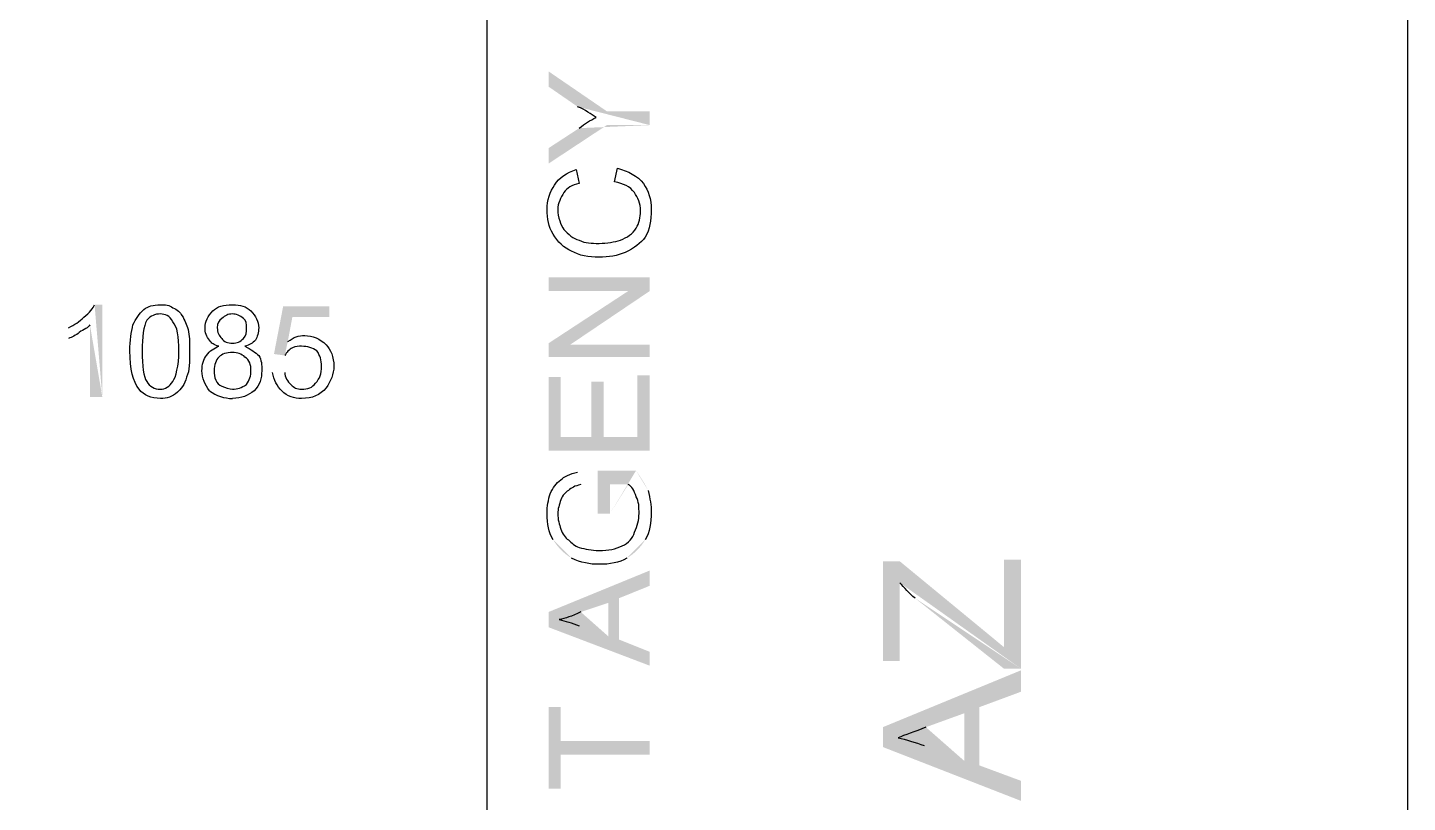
# Model space of a CAD drawing. Header units: feet. Extents: x -88.4 to -52.7, y -30 to -2.4.
# Drawn here: x -54.986 to -53.485, y -9.197 to -8.354 of the extents above; entities that cross this region are included whole.
import ezdxf

# ---------------------------------------------------------------- set-up
doc = ezdxf.new("R2010")
doc.units = ezdxf.units.FT
doc.header["$LTSCALE"] = 0.3
doc.header["$MEASUREMENT"] = 0
doc.layers.add('PDF_Geometry', color=7, linetype='Continuous')
doc.layers.add('PDF_Solid Fills', color=7, linetype='Continuous')

msp = doc.modelspace()

# ---------------------------------------------------------------- hatches: boundary and pattern name
at = {"layer": 'PDF_Solid Fills', "transparency": 33554559}
h = msp.add_hatch(color=256, dxfattribs=at)
h.paths.add_polyline_path([(-54.3095, -8.4604), (-54.3562, -8.4604), (-54.4196, -8.5022), (-54.4196, -8.4854), (-54.3863, -8.4637)], flags=0)
h.paths.add_polyline_path([(-54.388, -8.4404), (-54.4196, -8.4186), (-54.4196, -8.402), (-54.3562, -8.4454), (-54.3095, -8.4454), (-54.3095, -8.4604)], flags=0)
for points in [[(-54.3095, -8.7125), (-54.4196, -8.7125), (-54.4196, -8.6975), (-54.3329, -8.6407), (-54.4196, -8.6407), (-54.4196, -8.6257), (-54.3095, -8.6257), (-54.3095, -8.6407), (-54.3963, -8.6992), (-54.3095, -8.6992)], [(-54.3095, -8.8143), (-54.4196, -8.8143), (-54.4196, -8.7342), (-54.4063, -8.7342), (-54.4063, -8.7993), (-54.373, -8.7993), (-54.373, -8.7392), (-54.3596, -8.7392), (-54.3596, -8.7993), (-54.3229, -8.7993), (-54.3229, -8.7325), (-54.3095, -8.7325)], [(-54.3095, -9.1448), (-54.4063, -9.1448), (-54.4063, -9.1816), (-54.4196, -9.1816), (-54.4196, -9.093), (-54.4063, -9.093), (-54.4063, -9.1298), (-54.3095, -9.1298)]]:
    msp.add_hatch(color=256, dxfattribs=at).paths.add_polyline_path(points)
h = msp.add_hatch(color=256, dxfattribs=at)
h.paths.add_polyline_path([(-54.905, -8.7558), (-54.9185, -8.7558), (-54.9185, -8.6774)], flags=0)
h.paths.add_polyline_path([(-54.9418, -8.6924), (-54.9418, -8.6807)], flags=0)
h.paths.add_polyline_path([(-54.9134, -8.6557), (-54.905, -8.6557), (-54.905, -8.7558)], flags=0)
h = msp.add_hatch(color=256, dxfattribs=at)
h.paths.add_polyline_path([(-54.7199, -8.7292), (-54.7066, -8.7292)], flags=0)
h.paths.add_polyline_path([(-54.7066, -8.7108), (-54.7183, -8.7092), (-54.7083, -8.6574), (-54.6582, -8.6574), (-54.6582, -8.6691), (-54.6983, -8.6691), (-54.7033, -8.6957)], flags=0)
h = msp.add_hatch(color=256, dxfattribs=at)
h.paths.add_polyline_path([(-54.3529, -8.8827), (-54.3663, -8.8827), (-54.3663, -8.836), (-54.3245, -8.836)], flags=0)
h.paths.add_polyline_path([(-54.3112, -8.8577, 0.041873), (-54.3245, -8.836)], flags=0)
h.paths.add_polyline_path([(-54.3345, -8.9311, 0.125), (-54.3145, -8.9111)], flags=0)
h.paths.add_polyline_path([(-54.4146, -8.9111, 0.125), (-54.3946, -8.9311)], flags=0)
h.paths.add_polyline_path([(-54.388, -8.8377), (-54.3846, -8.851)], flags=0)
h.paths.add_polyline_path([(-54.3329, -8.851), (-54.3529, -8.851), (-54.3529, -8.8827)], flags=0)
h = msp.add_hatch(color=256, dxfattribs=at)
h.paths.add_polyline_path([(-54.3095, -9.048), (-54.4196, -9.0062), (-54.4196, -8.9896), (-54.3095, -8.9445), (-54.3095, -8.9611), (-54.3429, -8.9746), (-54.3429, -9.0196), (-54.3095, -9.0329)], flags=0)
h.paths.add_polyline_path([(-54.3545, -9.0162), (-54.3545, -8.9796), (-54.3846, -8.9896)], flags=0)
h.paths.add_polyline_path([(-54.3863, -9.0046), (-54.3545, -9.0162)], flags=0)
h = msp.add_hatch(color=256, dxfattribs=at)
h.paths.add_polyline_path([(-53.9058, -9.0513), (-53.9242, -9.0513), (-54.021, -8.9746)], flags=0)
h.paths.add_polyline_path([(-54.0376, -8.9578), (-54.0376, -9.043), (-54.056, -9.043), (-54.056, -8.9345), (-54.0376, -8.9345), (-53.9342, -9.0196), (-53.9242, -9.0279), (-53.9242, -8.9328), (-53.9058, -8.9328), (-53.9058, -9.0513)], flags=0)
h = msp.add_hatch(color=256, dxfattribs=at)
h.paths.add_polyline_path([(-53.9058, -9.1949), (-54.056, -9.1364), (-54.056, -9.1148), (-53.9058, -9.053), (-53.9058, -9.0763), (-53.9509, -9.093), (-53.9509, -9.1564), (-53.9058, -9.1731)], flags=0)
h.paths.add_polyline_path([(-53.9675, -9.1514), (-53.9675, -9.0997), (-54.0092, -9.1148)], flags=0)
h.paths.add_polyline_path([(-54.0109, -9.1348), (-53.9675, -9.1514)], flags=0)

# ---------------------------------------------------------------- linework, layer by layer
at = {"layer": 'PDF_Geometry', "lineweight": 25}
msp.add_lwpolyline([(-68.9998, -12.4632), (-68.9998, -2.4479), (-53.4855, -2.4479), (-53.4855, -12.4632)], close=True, dxfattribs=at)
for points in [[(-54.4864, -12.4632), (-54.4864, -2.4479)], [(-54.3896, -8.5088), (-54.3863, -8.5238)], [(-54.3479, -8.5222), (-54.3445, -8.5072)]]:
    msp.add_lwpolyline(points, dxfattribs=at)
msp.add_lwpolyline([(-54.7883, -8.7492, 0.165326), (-54.7633, -8.7575)], format="xyb", dxfattribs=at)
for points in [[(-54.368, -8.4521), (-54.373, -8.4487), (-54.3796, -8.4437), (-54.388, -8.4404)], [(-54.3863, -8.4637), (-54.3796, -8.4587), (-54.3746, -8.4554), (-54.368, -8.4521)], [(-54.413, -8.5255), (-54.408, -8.5172), (-54.3996, -8.5122), (-54.3896, -8.5088)], [(-54.3445, -8.5072), (-54.3329, -8.5105), (-54.3229, -8.5155), (-54.3162, -8.5238)], [(-54.3863, -8.5238), (-54.3946, -8.5255), (-54.3996, -8.5288), (-54.403, -8.5338)], [(-54.3262, -8.5338), (-54.3312, -8.5272), (-54.3379, -8.5238), (-54.3479, -8.5222)], [(-54.3162, -8.5238), (-54.3112, -8.5322), (-54.3079, -8.5405), (-54.3079, -8.5522)], [(-54.4213, -8.5522), (-54.4213, -8.5422), (-54.418, -8.5322), (-54.413, -8.5255)], [(-54.403, -8.5338), (-54.4063, -8.5388), (-54.4096, -8.5455), (-54.4096, -8.5522)], [(-54.3195, -8.5538), (-54.3195, -8.5455), (-54.3229, -8.5388), (-54.3262, -8.5338)], [(-54.4146, -8.5789), (-54.4196, -8.5706), (-54.4213, -8.5623), (-54.4213, -8.5522)], [(-54.4096, -8.5522), (-54.4096, -8.5606), (-54.4063, -8.5689), (-54.403, -8.5739)], [(-54.3245, -8.5723), (-54.3212, -8.5673), (-54.3195, -8.5606), (-54.3195, -8.5538)], [(-54.3079, -8.5522), (-54.3079, -8.5639), (-54.3095, -8.5739), (-54.3145, -8.5823)], [(-54.3946, -8.5973), (-54.403, -8.5939), (-54.4096, -8.5873), (-54.4146, -8.5789)], [(-54.403, -8.5739), (-54.398, -8.5789), (-54.393, -8.5839), (-54.3863, -8.5856)], [(-54.3412, -8.5856), (-54.3345, -8.5823), (-54.3279, -8.5789), (-54.3245, -8.5723)], [(-54.3145, -8.5823), (-54.3195, -8.5889), (-54.3262, -8.5939), (-54.3362, -8.5989)], [(-54.3646, -8.6039), (-54.3763, -8.6039), (-54.3863, -8.6023), (-54.3946, -8.5973)], [(-54.3863, -8.5856), (-54.3796, -8.5889), (-54.373, -8.5889), (-54.3646, -8.5889)], [(-54.3646, -8.5889), (-54.3562, -8.5889), (-54.3479, -8.5873), (-54.3412, -8.5856)], [(-54.3362, -8.5989), (-54.3445, -8.6023), (-54.3545, -8.6039), (-54.3646, -8.6039)], [(-54.9251, -8.6691), (-54.9185, -8.6641), (-54.915, -8.6591), (-54.9134, -8.6557)], [(-54.86, -8.6607), (-54.855, -8.6574), (-54.85, -8.6557), (-54.8417, -8.6557)], [(-54.8417, -8.6557), (-54.8367, -8.6557), (-54.8317, -8.6557), (-54.8284, -8.6591)], [(-54.8284, -8.6591), (-54.8234, -8.6607), (-54.82, -8.6641), (-54.8184, -8.6674)], [(-54.7849, -8.6624), (-54.7799, -8.6574), (-54.7733, -8.6557), (-54.7633, -8.6557)], [(-54.7633, -8.6557), (-54.7549, -8.6557), (-54.7483, -8.6574), (-54.7433, -8.6624)], [(-54.9418, -8.6807), (-54.9351, -8.6774), (-54.9301, -8.6741), (-54.9251, -8.6691)], [(-54.8717, -8.6774), (-54.8684, -8.6707), (-54.865, -8.6657), (-54.86, -8.6607)], [(-54.8567, -8.6724), (-54.86, -8.6791), (-54.8617, -8.6907), (-54.8617, -8.7058)], [(-54.8417, -8.6657), (-54.8484, -8.6657), (-54.8517, -8.6674), (-54.8567, -8.6724)], [(-54.8284, -8.6741), (-54.8317, -8.6674), (-54.8367, -8.6657), (-54.8417, -8.6657)], [(-54.8217, -8.7058), (-54.8217, -8.6907), (-54.8234, -8.6791), (-54.8284, -8.6741)], [(-54.8184, -8.6674), (-54.815, -8.6724), (-54.8134, -8.6774), (-54.8117, -8.6824)], [(-54.7933, -8.6807), (-54.7933, -8.6741), (-54.7899, -8.6674), (-54.7849, -8.6624)], [(-54.7749, -8.6707), (-54.7783, -8.6724), (-54.7799, -8.6757), (-54.7799, -8.6807)], [(-54.7633, -8.6657), (-54.7683, -8.6657), (-54.7716, -8.6674), (-54.7749, -8.6707)], [(-54.7516, -8.6707), (-54.7549, -8.6674), (-54.7599, -8.6657), (-54.7633, -8.6657)], [(-54.7483, -8.6807), (-54.7483, -8.6774), (-54.7483, -8.6724), (-54.7516, -8.6707)], [(-54.7433, -8.6624), (-54.7383, -8.6674), (-54.7349, -8.6741), (-54.7349, -8.6807)], [(-54.9301, -8.6857), (-54.9335, -8.6891), (-54.9385, -8.6907), (-54.9418, -8.6924)], [(-54.9185, -8.6774), (-54.9201, -8.6807), (-54.9251, -8.6824), (-54.9301, -8.6857)], [(-54.875, -8.7058), (-54.875, -8.6941), (-54.8734, -8.6857), (-54.8717, -8.6774)], [(-54.8117, -8.6824), (-54.81, -8.6891), (-54.81, -8.6957), (-54.81, -8.7058)], [(-54.7883, -8.6941), (-54.7916, -8.6907), (-54.7933, -8.6857), (-54.7933, -8.6807)], [(-54.7799, -8.6807), (-54.7799, -8.6857), (-54.7783, -8.6891), (-54.7749, -8.6924)], [(-54.7516, -8.6924), (-54.7483, -8.6891), (-54.7483, -8.6857), (-54.7483, -8.6807)], [(-54.7349, -8.6807), (-54.7349, -8.6857), (-54.7366, -8.6907), (-54.7383, -8.6941)], [(-54.7033, -8.6957), (-54.6966, -8.6907), (-54.6915, -8.6891), (-54.6848, -8.6891)], [(-54.6848, -8.6891), (-54.6765, -8.6891), (-54.6682, -8.6924), (-54.6615, -8.6992)], [(-54.7916, -8.7108), (-54.7883, -8.7058), (-54.7833, -8.7025), (-54.7783, -8.7008)], [(-54.7783, -8.7008), (-54.7833, -8.6992), (-54.7866, -8.6975), (-54.7883, -8.6941)], [(-54.7749, -8.6924), (-54.7733, -8.6957), (-54.7683, -8.6975), (-54.7633, -8.6975)], [(-54.7633, -8.6975), (-54.7583, -8.6975), (-54.7549, -8.6957), (-54.7516, -8.6924)], [(-54.7383, -8.6941), (-54.7416, -8.6975), (-54.7449, -8.6992), (-54.7499, -8.7008)], [(-54.7499, -8.7008), (-54.7433, -8.7042), (-54.7383, -8.7075), (-54.7349, -8.7108)], [(-54.6983, -8.7025), (-54.7016, -8.7042), (-54.7049, -8.7075), (-54.7066, -8.7108)], [(-54.6882, -8.7008), (-54.6915, -8.7008), (-54.6949, -8.7008), (-54.6983, -8.7025)], [(-54.6715, -8.7058), (-54.6765, -8.7025), (-54.6815, -8.7008), (-54.6882, -8.7008)], [(-54.6615, -8.6992), (-54.6565, -8.7042), (-54.6532, -8.7125), (-54.6532, -8.7225)], [(-54.865, -8.7475), (-54.8717, -8.7392), (-54.875, -8.7258), (-54.875, -8.7058)], [(-54.8617, -8.7058), (-54.8617, -8.7225), (-54.86, -8.7342), (-54.8567, -8.7392)], [(-54.8284, -8.7392), (-54.825, -8.7342), (-54.8217, -8.7225), (-54.8217, -8.7058)], [(-54.81, -8.7058), (-54.81, -8.7175), (-54.81, -8.7275), (-54.8134, -8.7342)], [(-54.7966, -8.7275), (-54.7966, -8.7208), (-54.7949, -8.7142), (-54.7916, -8.7108)], [(-54.7783, -8.7125), (-54.7816, -8.7158), (-54.7833, -8.7208), (-54.7833, -8.7275)], [(-54.7633, -8.7075), (-54.7699, -8.7075), (-54.7749, -8.7092), (-54.7783, -8.7125)], [(-54.7499, -8.7125), (-54.7533, -8.7092), (-54.7583, -8.7075), (-54.7633, -8.7075)], [(-54.7433, -8.7275), (-54.7433, -8.7208), (-54.7449, -8.7158), (-54.7499, -8.7125)], [(-54.7349, -8.7108), (-54.7316, -8.7158), (-54.7316, -8.7208), (-54.7316, -8.7275)], [(-54.6665, -8.7225), (-54.6665, -8.7158), (-54.6682, -8.7108), (-54.6715, -8.7058)], [(-54.8134, -8.7342), (-54.815, -8.7425), (-54.82, -8.7475), (-54.8234, -8.7508)], [(-54.7883, -8.7492), (-54.7933, -8.7425), (-54.7966, -8.7358), (-54.7966, -8.7275)], [(-54.7833, -8.7275), (-54.7833, -8.7308), (-54.7833, -8.7342), (-54.7816, -8.7375)], [(-54.7483, -8.7425), (-54.7449, -8.7375), (-54.7433, -8.7325), (-54.7433, -8.7275)], [(-54.7316, -8.7275), (-54.7316, -8.7358), (-54.7333, -8.7425), (-54.7399, -8.7492)], [(-54.7099, -8.7492), (-54.7149, -8.7442), (-54.7183, -8.7375), (-54.7199, -8.7292)], [(-54.7066, -8.7292), (-54.7066, -8.7342), (-54.7033, -8.7392), (-54.6999, -8.7425)], [(-54.6732, -8.7408), (-54.6682, -8.7358), (-54.6665, -8.7308), (-54.6665, -8.7225)], [(-54.6532, -8.7225), (-54.6532, -8.7308), (-54.6565, -8.7392), (-54.6615, -8.7458)], [(-54.8417, -8.7575), (-54.8517, -8.7575), (-54.86, -8.7542), (-54.865, -8.7475)], [(-54.8567, -8.7392), (-54.8534, -8.7442), (-54.8484, -8.7475), (-54.8417, -8.7475)], [(-54.8417, -8.7475), (-54.8367, -8.7475), (-54.8317, -8.7442), (-54.8284, -8.7392)], [(-54.7816, -8.7375), (-54.7799, -8.7408), (-54.7783, -8.7425), (-54.7749, -8.7442)], [(-54.7749, -8.7442), (-54.7716, -8.7458), (-54.7666, -8.7475), (-54.7633, -8.7475)], [(-54.7633, -8.7475), (-54.7583, -8.7475), (-54.7533, -8.7458), (-54.7483, -8.7425)], [(-54.7399, -8.7492), (-54.7466, -8.7542), (-54.7533, -8.7575), (-54.7633, -8.7575)], [(-54.6882, -8.7575), (-54.6966, -8.7575), (-54.7033, -8.7558), (-54.7099, -8.7492)], [(-54.6999, -8.7425), (-54.6966, -8.7458), (-54.6933, -8.7475), (-54.6882, -8.7475)], [(-54.6882, -8.7475), (-54.6815, -8.7475), (-54.6765, -8.7458), (-54.6732, -8.7408)], [(-54.6615, -8.7458), (-54.6682, -8.7542), (-54.6765, -8.7575), (-54.6882, -8.7575)], [(-54.8234, -8.7508), (-54.8284, -8.7558), (-54.835, -8.7575), (-54.8417, -8.7575)], [(-54.4063, -8.846), (-54.403, -8.8427), (-54.3963, -8.8394), (-54.388, -8.8377)], [(-54.418, -8.861), (-54.4146, -8.8544), (-54.4113, -8.8494), (-54.4063, -8.846)], [(-54.3846, -8.851), (-54.3913, -8.8527), (-54.3946, -8.8544), (-54.398, -8.8577)], [(-54.3245, -8.8644), (-54.3262, -8.8577), (-54.3295, -8.8527), (-54.3329, -8.851)], [(-54.4213, -8.8827), (-54.4213, -8.8744), (-54.4196, -8.8677), (-54.418, -8.861)], [(-54.4063, -8.8677), (-54.408, -8.8727), (-54.4096, -8.8777), (-54.4096, -8.8827)], [(-54.398, -8.8577), (-54.4013, -8.8594), (-54.4046, -8.8627), (-54.4063, -8.8677)], [(-54.3212, -8.8827), (-54.3212, -8.876), (-54.3212, -8.8694), (-54.3245, -8.8644)], [(-54.3112, -8.8577), (-54.3095, -8.866), (-54.3079, -8.8744), (-54.3079, -8.881)], [(-54.4146, -8.9111), (-54.4196, -8.9028), (-54.4213, -8.8944), (-54.4213, -8.8827)], [(-54.4096, -8.8827), (-54.4096, -8.8894), (-54.408, -8.8944), (-54.4063, -8.8994)], [(-54.3262, -8.9028), (-54.3229, -8.896), (-54.3212, -8.8894), (-54.3212, -8.8827)], [(-54.3079, -8.881), (-54.3079, -8.8927), (-54.3095, -8.9028), (-54.3145, -8.9111)], [(-54.4063, -8.8994), (-54.4046, -8.9045), (-54.4013, -8.9095), (-54.398, -8.9111)], [(-54.398, -8.9111), (-54.3946, -8.9145), (-54.3913, -8.9178), (-54.3863, -8.9195)], [(-54.3395, -8.9178), (-54.3329, -8.9145), (-54.3279, -8.9095), (-54.3262, -8.9028)], [(-54.3863, -8.9195), (-54.3796, -8.9211), (-54.373, -8.9228), (-54.3646, -8.9228)], [(-54.3646, -8.9228), (-54.3545, -8.9228), (-54.3462, -8.9211), (-54.3395, -8.9178)], [(-54.3646, -8.9378), (-54.3746, -8.9378), (-54.3846, -8.9361), (-54.3946, -8.9311)], [(-54.3345, -8.9311), (-54.3429, -8.9361), (-54.3529, -8.9378), (-54.3646, -8.9378)], [(-54.021, -8.9746), (-54.0276, -8.9696), (-54.0326, -8.9628), (-54.0376, -8.9578)], [(-54.3846, -8.9896), (-54.3946, -8.9946), (-54.4013, -8.9962), (-54.408, -8.9979)], [(-54.408, -8.9979), (-54.4013, -8.9996), (-54.3946, -9.0012), (-54.3863, -9.0046)], [(-54.0092, -9.1148), (-54.021, -9.1198), (-54.0326, -9.1231), (-54.0393, -9.1264)], [(-54.0393, -9.1264), (-54.031, -9.1281), (-54.021, -9.1314), (-54.0109, -9.1348)]]:
    msp.add_open_spline(points, degree=3, dxfattribs=at)

doc.saveas('drawing.dxf')
